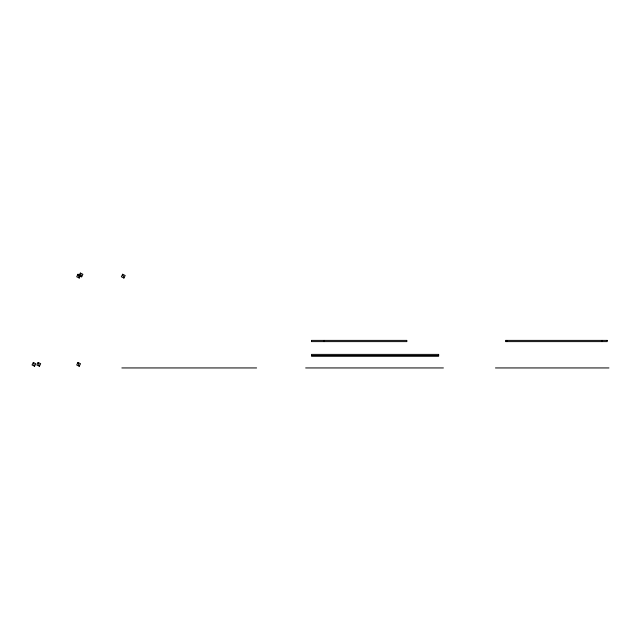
<?xml version="1.0" encoding="UTF-8"?>
<svg xmlns="http://www.w3.org/2000/svg" width="641" height="641" viewBox="0 0 641 641"><rect width="100%" height="100%" fill="white"/><g stroke="black" fill="none" stroke-linecap="round" stroke-linejoin="round"><path stroke-width="0.96" d="M38.107 362.477L36.898 365.033L39.454 366.243L40.663 363.679L38.107 362.477L39.454 366.243M80.325 273.058L79.123 275.622L81.679 276.824L82.889 274.268L80.325 273.058L81.679 276.824M33.324 362.453L32.05 364.977L34.574 366.259L35.848 363.735L33.324 362.453L34.574 366.259M78.002 274.244L76.72 276.768L79.244 278.042L80.518 275.518L78.002 274.244L79.244 278.042M77.986 362.453L76.704 364.977L79.228 366.259L80.51 363.735L77.986 362.453L79.228 366.259M122.655 274.244L121.373 276.768L123.897 278.042L125.179 275.518L122.655 274.244L123.897 278.042M311.494 340.395L406.851 340.395L406.851 341.605L311.494 341.605L311.494 340.395L311.51 341.605M311.51 355.603L438.644 355.603M121.862 367.942L256.608 367.942M305.661 367.942L443.404 367.942M495.461 367.942L608.95 367.942M602.107 340.395L602.107 341.605M506.751 340.395L506.751 341.605M324.226 340.395L324.226 341.605M607.243 340.395L505.533 340.395L505.533 341.605L607.243 341.605L607.243 340.395M438.644 354.393L311.51 354.393L311.51 356.204L438.644 356.204L438.644 354.393"/></g></svg>
